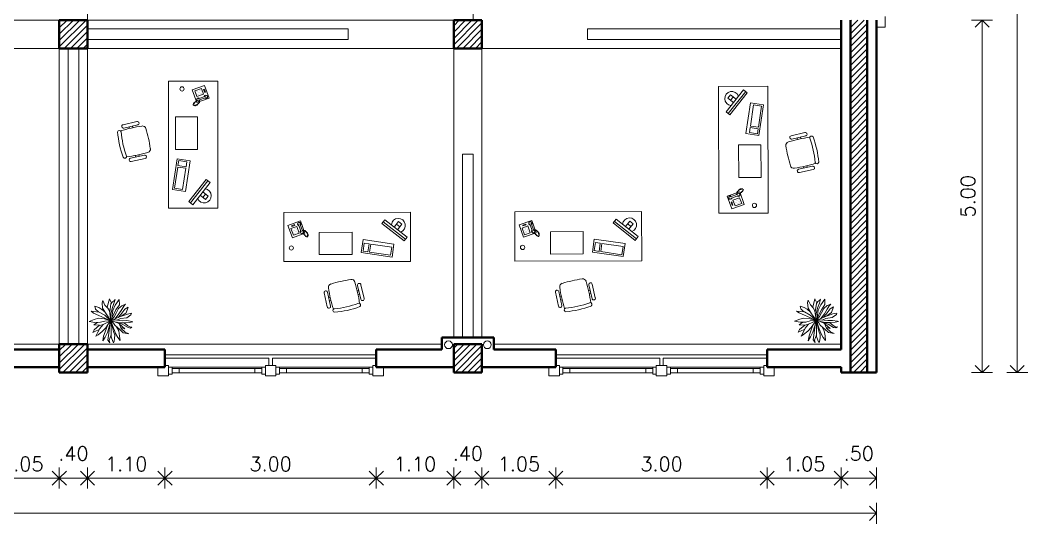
# Model space of a CAD drawing. Extents: x 1018 to 1352, y -109 to 184.
# Drawn here: x 1173.48 to 1187.78, y 111 to 118.15 of the extents above; entities that cross this region are included whole.
import ezdxf

# ---------------------------------------------------------------- set-up
doc = ezdxf.new("R2010")
doc.units = 0
doc.header["$LTSCALE"] = 0.5
doc.layers.get('0').update_dxf_attribs({"linetype": 'CONTINUOUS'})
doc.layers.get('Defpoints').update_dxf_attribs({"linetype": 'CONTINUOUS'})
for name, color, linetype, lineweight in [('Acotaciones', 9, 'CONTINUOUS', 9), ('Carpintería', 55, 'CONTINUOUS', 20), ('Detalles .05', 243, 'CONTINUOUS', 5), ('Detalles 01', 8, 'CONTINUOUS', 9), ('Equipamiento movil', 33, 'CONTINUOUS', 9), ('Muros corte', 7, 'CONTINUOUS', 40), ('Tratamiento pisos', 251, 'CONTINUOUS', 9), ('Vidrios', 147, 'CONTINUOUS', 13)]:
    doc.layers.add(name, color=color, linetype=linetype, lineweight=lineweight)
doc.styles.add('Texto 2 mm', font='simplex.shx', dxfattribs={"height": 0.2})
doc.dimstyles.new('Primera línea', dxfattribs={"dimscale": 0, "dimtxt": 0.2, "dimasz": 0.2, "dimexe": 0.15, "dimexo": 0, "dimgap": 0.1, "dimtad": 1, "dimzin": 4, "dimdsep": 46, "dimtxsty": 'Texto 2 mm', "dimblk": 'OPEN90', "dimcen": 2.5, "dimclrd": 256, "dimclre": 256, "dimclrt": 256, "dimadec": 0, "dimazin": 0, "dimtfac": 1, "dimtmove": 2, "dimatfit": 3, "dimldrblk": 'OPEN90', "dimfxl": 1, "dimtolj": 1, "dimtzin": 0, "dimlwd": -1, "dimlwe": -1, "dimarcsym": 0})
doc.dimstyles.new('Segunda línea', dxfattribs={"dimscale": 0, "dimtxt": 0.2, "dimasz": 0.2, "dimexe": 0.15, "dimexo": 0.5, "dimgap": 0.1, "dimtad": 1, "dimzin": 4, "dimdsep": 46, "dimtxsty": 'Texto 2 mm', "dimblk": 'OPEN90', "dimcen": 2.5, "dimclrd": 256, "dimclre": 256, "dimclrt": 256, "dimadec": 0, "dimazin": 0, "dimtfac": 1, "dimtmove": 2, "dimatfit": 3, "dimldrblk": 'OPEN90', "dimfxl": 1, "dimtolj": 1, "dimtzin": 0, "dimlwd": -1, "dimlwe": -1, "dimarcsym": 0})
pattern_1 = [(45, (127.78651, 46.86609), (-0.0449012806, 0.0449012806), [])]

# ---------------------------------------------------------------- blocks, each defined once
blk = doc.blocks.new('_Open90')
at = {"color": 0, "linetype": 'ByBlock', "lineweight": -2}
for p, q in [((0, 0), (-1, 0)), ((-0.5, 0.5), (0, 0)), ((0, 0), (-0.5, -0.5))]:
    blk.add_line(p, q, dxfattribs=at)
blk = doc.blocks.new('*D131')
at = {"layer": 'Acotaciones', "transparency": 16777216}
for p, q in [((1186.982, 118.146), (1187.282, 118.146)), ((1187.132, 113.346), (1187.132, 117.946)), ((1186.982, 113.146), (1187.282, 113.146))]:
    blk.add_line(p, q, dxfattribs=at)
at = {"layer": 'Defpoints', "color": 0, "transparency": 16777216}
for p in [(1186.982, 118.146), (1187.132, 118.146), (1186.982, 113.146)]:
    blk.add_point(p, dxfattribs=at)
at = {"layer": 'Acotaciones', "transparency": 16777216, "xscale": 0.2, "yscale": 0.2, "zscale": 0.2}
for p, rotation in [((1187.132, 118.146), 90), ((1187.132, 113.146), 270)]:
    blk.add_blockref('_Open90', p, dxfattribs=dict(at, rotation=rotation))
at = {"layer": 'Acotaciones', "transparency": 16777216, "insert": (1186.932, 115.646), "char_height": 0.2, "attachment_point": 5, "rotation": 90, "style": 'Texto 2 mm'}
blk.add_mtext('\\A1;5.00', dxfattribs=at)
blk = doc.blocks.new('*D134')
at = {"layer": 'Acotaciones', "transparency": 16777216}
for p, q in [((1187.482, 129.146), (1187.782, 129.146)), ((1187.632, 113.346), (1187.632, 128.946)), ((1187.482, 113.146), (1187.782, 113.146))]:
    blk.add_line(p, q, dxfattribs=at)
at = {"layer": 'Defpoints', "color": 0, "transparency": 16777216}
for p in [(1186.982, 129.146), (1187.632, 129.146), (1186.982, 113.146)]:
    blk.add_point(p, dxfattribs=at)
at = {"layer": 'Acotaciones', "transparency": 16777216, "xscale": 0.2, "yscale": 0.2, "zscale": 0.2}
for p, rotation in [((1187.632, 129.146), 90), ((1187.632, 113.146), 270)]:
    blk.add_blockref('_Open90', p, dxfattribs=dict(at, rotation=rotation))
at = {"layer": 'Acotaciones', "transparency": 16777216, "insert": (1187.432, 121.146), "char_height": 0.2, "attachment_point": 5, "rotation": 90, "style": 'Texto 2 mm'}
blk.add_mtext('\\A1;16.00', dxfattribs=at)
blk = doc.blocks.new('*D167')
at = {"layer": 'Acotaciones', "transparency": 16777216}
for p, q in [((1172.982, 111.796), (1172.982, 111.496)), ((1174.032, 111.796), (1174.032, 111.496)), ((1173.182, 111.646), (1173.832, 111.646))]:
    blk.add_line(p, q, dxfattribs=at)
at = {"layer": 'Defpoints', "color": 0, "transparency": 16777216}
for p in [(1172.982, 111.796), (1174.032, 111.796), (1174.032, 111.646)]:
    blk.add_point(p, dxfattribs=at)
at = {"layer": 'Acotaciones', "transparency": 16777216, "xscale": 0.2, "yscale": 0.2, "zscale": 0.2, "rotation": 180}
blk.add_blockref('_Open90', (1172.982, 111.646), dxfattribs=at)
at = {"layer": 'Acotaciones', "transparency": 16777216, "xscale": 0.2, "yscale": 0.2, "zscale": 0.2}
blk.add_blockref('_Open90', (1174.032, 111.646), dxfattribs=at)
at = {"layer": 'Acotaciones', "transparency": 16777216, "insert": (1173.507, 111.846), "char_height": 0.2, "attachment_point": 5, "style": 'Texto 2 mm'}
blk.add_mtext('\\A1;1.05', dxfattribs=at)
blk = doc.blocks.new('*D168')
at = {"layer": 'Acotaciones', "transparency": 16777216}
for p, q in [((1174.432, 111.796), (1174.432, 111.496)), ((1175.532, 111.796), (1175.532, 111.496)), ((1174.632, 111.646), (1175.332, 111.646))]:
    blk.add_line(p, q, dxfattribs=at)
at = {"layer": 'Defpoints', "color": 0, "transparency": 16777216}
for p in [(1174.432, 111.796), (1175.532, 111.796), (1175.532, 111.646)]:
    blk.add_point(p, dxfattribs=at)
at = {"layer": 'Acotaciones', "transparency": 16777216, "xscale": 0.2, "yscale": 0.2, "zscale": 0.2, "rotation": 180}
blk.add_blockref('_Open90', (1174.432, 111.646), dxfattribs=at)
at = {"layer": 'Acotaciones', "transparency": 16777216, "xscale": 0.2, "yscale": 0.2, "zscale": 0.2}
blk.add_blockref('_Open90', (1175.532, 111.646), dxfattribs=at)
at = {"layer": 'Acotaciones', "transparency": 16777216, "insert": (1174.982, 111.846), "char_height": 0.2, "attachment_point": 5, "style": 'Texto 2 mm'}
blk.add_mtext('\\A1;1.10', dxfattribs=at)
blk = doc.blocks.new('*D169')
at = {"layer": 'Acotaciones', "transparency": 16777216}
for p, q in [((1178.532, 111.796), (1178.532, 111.496)), ((1179.632, 111.796), (1179.632, 111.496)), ((1178.732, 111.646), (1179.432, 111.646))]:
    blk.add_line(p, q, dxfattribs=at)
at = {"layer": 'Defpoints', "color": 0, "transparency": 16777216}
for p in [(1178.532, 111.796), (1179.632, 111.796), (1179.632, 111.646)]:
    blk.add_point(p, dxfattribs=at)
at = {"layer": 'Acotaciones', "transparency": 16777216, "xscale": 0.2, "yscale": 0.2, "zscale": 0.2, "rotation": 180}
blk.add_blockref('_Open90', (1178.532, 111.646), dxfattribs=at)
at = {"layer": 'Acotaciones', "transparency": 16777216, "xscale": 0.2, "yscale": 0.2, "zscale": 0.2}
blk.add_blockref('_Open90', (1179.632, 111.646), dxfattribs=at)
at = {"layer": 'Acotaciones', "transparency": 16777216, "insert": (1179.082, 111.846), "char_height": 0.2, "attachment_point": 5, "style": 'Texto 2 mm'}
blk.add_mtext('\\A1;1.10', dxfattribs=at)
blk = doc.blocks.new('*D170')
at = {"layer": 'Acotaciones', "transparency": 16777216}
for p, q in [((1180.032, 111.796), (1180.032, 111.496)), ((1181.082, 111.796), (1181.082, 111.496)), ((1180.232, 111.646), (1180.882, 111.646))]:
    blk.add_line(p, q, dxfattribs=at)
at = {"layer": 'Defpoints', "color": 0, "transparency": 16777216}
for p in [(1180.032, 111.796), (1181.082, 111.796), (1181.082, 111.646)]:
    blk.add_point(p, dxfattribs=at)
at = {"layer": 'Acotaciones', "transparency": 16777216, "xscale": 0.2, "yscale": 0.2, "zscale": 0.2, "rotation": 180}
blk.add_blockref('_Open90', (1180.032, 111.646), dxfattribs=at)
at = {"layer": 'Acotaciones', "transparency": 16777216, "xscale": 0.2, "yscale": 0.2, "zscale": 0.2}
blk.add_blockref('_Open90', (1181.082, 111.646), dxfattribs=at)
at = {"layer": 'Acotaciones', "transparency": 16777216, "insert": (1180.557, 111.846), "char_height": 0.2, "attachment_point": 5, "style": 'Texto 2 mm'}
blk.add_mtext('\\A1;1.05', dxfattribs=at)
blk = doc.blocks.new('*D171')
at = {"layer": 'Acotaciones', "transparency": 16777216}
for p, q in [((1175.532, 111.796), (1175.532, 111.496)), ((1178.532, 111.796), (1178.532, 111.496)), ((1175.732, 111.646), (1178.332, 111.646))]:
    blk.add_line(p, q, dxfattribs=at)
at = {"layer": 'Defpoints', "color": 0, "transparency": 16777216}
for p in [(1175.532, 111.796), (1178.532, 111.796), (1178.532, 111.646)]:
    blk.add_point(p, dxfattribs=at)
at = {"layer": 'Acotaciones', "transparency": 16777216, "xscale": 0.2, "yscale": 0.2, "zscale": 0.2, "rotation": 180}
blk.add_blockref('_Open90', (1175.532, 111.646), dxfattribs=at)
at = {"layer": 'Acotaciones', "transparency": 16777216, "xscale": 0.2, "yscale": 0.2, "zscale": 0.2}
blk.add_blockref('_Open90', (1178.532, 111.646), dxfattribs=at)
at = {"layer": 'Acotaciones', "transparency": 16777216, "insert": (1177.032, 111.846), "char_height": 0.2, "attachment_point": 5, "style": 'Texto 2 mm'}
blk.add_mtext('\\A1;3.00', dxfattribs=at)
blk = doc.blocks.new('*D172')
at = {"layer": 'Acotaciones', "transparency": 16777216}
for p, q in [((1181.082, 111.796), (1181.082, 111.496)), ((1184.082, 111.796), (1184.082, 111.496)), ((1181.282, 111.646), (1183.882, 111.646))]:
    blk.add_line(p, q, dxfattribs=at)
at = {"layer": 'Defpoints', "color": 0, "transparency": 16777216}
for p in [(1181.082, 111.796), (1184.082, 111.796), (1184.082, 111.646)]:
    blk.add_point(p, dxfattribs=at)
at = {"layer": 'Acotaciones', "transparency": 16777216, "xscale": 0.2, "yscale": 0.2, "zscale": 0.2, "rotation": 180}
blk.add_blockref('_Open90', (1181.082, 111.646), dxfattribs=at)
at = {"layer": 'Acotaciones', "transparency": 16777216, "xscale": 0.2, "yscale": 0.2, "zscale": 0.2}
blk.add_blockref('_Open90', (1184.082, 111.646), dxfattribs=at)
at = {"layer": 'Acotaciones', "transparency": 16777216, "insert": (1182.582, 111.846), "char_height": 0.2, "attachment_point": 5, "style": 'Texto 2 mm'}
blk.add_mtext('\\A1;3.00', dxfattribs=at)
blk = doc.blocks.new('*D173')
at = {"layer": 'Acotaciones', "transparency": 16777216}
for p, q in [((1184.082, 111.796), (1184.082, 111.496)), ((1185.132, 111.796), (1185.132, 111.496)), ((1184.282, 111.646), (1184.932, 111.646))]:
    blk.add_line(p, q, dxfattribs=at)
at = {"layer": 'Defpoints', "color": 0, "transparency": 16777216}
for p in [(1184.082, 111.796), (1185.132, 111.796), (1185.132, 111.646)]:
    blk.add_point(p, dxfattribs=at)
at = {"layer": 'Acotaciones', "transparency": 16777216, "xscale": 0.2, "yscale": 0.2, "zscale": 0.2, "rotation": 180}
blk.add_blockref('_Open90', (1184.082, 111.646), dxfattribs=at)
at = {"layer": 'Acotaciones', "transparency": 16777216, "xscale": 0.2, "yscale": 0.2, "zscale": 0.2}
blk.add_blockref('_Open90', (1185.132, 111.646), dxfattribs=at)
at = {"layer": 'Acotaciones', "transparency": 16777216, "insert": (1184.607, 111.846), "char_height": 0.2, "attachment_point": 5, "style": 'Texto 2 mm'}
blk.add_mtext('\\A1;1.05', dxfattribs=at)
blk = doc.blocks.new('*D174')
at = {"layer": 'Acotaciones', "transparency": 16777216}
for p, q in [((1151.832, 111.296), (1151.832, 110.996)), ((1185.632, 111.296), (1185.632, 110.996)), ((1152.032, 111.146), (1185.432, 111.146))]:
    blk.add_line(p, q, dxfattribs=at)
at = {"layer": 'Defpoints', "color": 0, "transparency": 16777216}
for p in [(1151.832, 111.796), (1185.632, 111.796), (1185.632, 111.146)]:
    blk.add_point(p, dxfattribs=at)
at = {"layer": 'Acotaciones', "transparency": 16777216, "xscale": 0.2, "yscale": 0.2, "zscale": 0.2, "rotation": 180}
blk.add_blockref('_Open90', (1151.832, 111.146), dxfattribs=at)
at = {"layer": 'Acotaciones', "transparency": 16777216, "xscale": 0.2, "yscale": 0.2, "zscale": 0.2}
blk.add_blockref('_Open90', (1185.632, 111.146), dxfattribs=at)
at = {"layer": 'Acotaciones', "transparency": 16777216, "insert": (1168.732, 111.346), "char_height": 0.2, "attachment_point": 5, "style": 'Texto 2 mm'}
blk.add_mtext('\\A1;33.80', dxfattribs=at)
blk = doc.blocks.new('TELEFONO')
at = {"layer": 'Detalles .05'}
for p, q in [((0.139, 0.134), (-0.098, 0.134)), ((-0.098, 0.134), (-0.098, -0.099)), ((-0.071, 0.089), (-0.071, -0.055)), ((-0.043, 0.089), (-0.043, -0.055)), ((0.108, 0.063), (0, 0.063)), ((0, 0.063), (0, -0.063)), ((0.081, 0.108), (0.023, 0.108)), ((0.023, 0.108), (0.023, 0.094)), ((0.023, 0.094), (0.081, 0.094)), ((0.027, 0.041), (0.027, 0.041)), ((0.027, 0.014), (0.027, 0.014)), ((0.054, 0.041), (0.054, 0.041)), ((0.054, 0.014), (0.054, 0.014)), ((0.081, 0.094), (0.081, 0.108)), ((0.081, 0.041), (0.081, 0.041)), ((0.081, 0.014), (0.081, 0.014)), ((0.108, -0.063), (0.108, 0.063)), ((0.139, -0.099), (0.139, 0.134)), ((-0.129, -0.104), (-0.147, -0.11)), ((-0.129, -0.116), (-0.147, -0.121)), ((-0.129, -0.127), (-0.147, -0.133)), ((-0.129, -0.139), (-0.147, -0.145)), ((-0.124, -0.093), (-0.141, -0.098)), ((-0.124, -0.15), (-0.141, -0.156)), ((-0.118, -0.081), (-0.135, -0.087)), ((-0.118, -0.162), (-0.135, -0.168)), ((-0.112, -0.07), (-0.129, -0.075)), ((-0.106, -0.058), (-0.124, -0.064)), ((-0.104, -0.17), (-0.122, -0.176)), ((-0.101, -0.047), (-0.118, -0.052)), ((-0.089, -0.156), (-0.106, -0.162)), ((-0.083, -0.145), (-0.101, -0.15)), ((-0.098, -0.099), (0.139, -0.099)), ((-0.078, -0.133), (-0.095, -0.139)), ((-0.072, -0.121), (-0.089, -0.127)), ((-0.067, -0.083), (-0.078, -0.116)), ((0, -0.063), (0.108, -0.063)), ((0.027, -0.013), (0.027, -0.013)), ((0.027, -0.04), (0.027, -0.04)), ((0.054, -0.013), (0.054, -0.013)), ((0.054, -0.04), (0.054, -0.04)), ((0.081, -0.013), (0.081, -0.013)), ((0.081, -0.04), (0.081, -0.04))]:
    blk.add_line(p, q, dxfattribs=at)
for centre, start, end in [((-0.057, 0.089), 298.4915, 241.5085), ((-0.057, -0.055), 118.4915, 61.5085)]:
    blk.add_arc(centre, 0.0302, start, end, dxfattribs=at)
blk = doc.blocks.new('RECTANG')
for p, q in [((1, 1), (0, 1)), ((0, 1), (0, 0)), ((1, 0), (1, 1)), ((0, 0), (1, 0))]:
    blk.add_line(p, q)
blk = doc.blocks.new('KEYBOARD', base_point=(60, 294))
for p, xscale, yscale, zscale in [((60, 294), 19, 8, 19), ((61, 295), 13, 5, 13), ((75, 295), 3, 5, 3)]:
    blk.add_blockref('RECTANG', p, dxfattribs=dict(xscale=xscale, yscale=yscale, zscale=zscale))
blk = doc.blocks.new('Silla 1')
at = {"layer": 'Equipamiento movil'}
for p, q in [((-0.113, 0.266), (0.03, 0.409)), ((0.064, 0.375), (-0.079, 0.232)), ((0.01, 0.321), (0.027, 0.305)), ((-0.025, 0.286), (-0.009, 0.269)), ((0.232, -0.079), (0.375, 0.064)), ((0.409, 0.03), (0.266, -0.113)), ((0.305, 0.027), (0.321, 0.01)), ((0.269, -0.009), (0.286, -0.025))]:
    blk.add_line(p, q, dxfattribs=at)
for centre, radius, start, end in [((1.406, -1.127), 1.988, 130.2245, 139.1817), ((0.047, 0.392), 0.0242, 315, 135), ((0.147, 0.396), 0.0255, 61.3631, 224.3749), ((-0.654, -0.654), 1.296, 37.1584, 52.8416), ((-0.651, -0.651), 1.342, 37.131, 52.869), ((-0.096, 0.249), 0.0242, 135, 315), ((-0.061, 0.139), 0.0505, 139.1817, 220.8183), ((0.396, 0.147), 0.0255, 225.6251, 28.6369), ((1.406, 1.406), 1.988, 220.8183, 229.1817), ((-1.127, 1.406), 1.988, 310.8183, 319.7755), ((0.392, 0.047), 0.0242, 315, 135), ((0.139, -0.061), 0.0505, 229.1817, 310.8183), ((0.249, -0.096), 0.0242, 135, 315)]:
    blk.add_arc(centre, radius, start, end, dxfattribs=at)
blk = doc.blocks.new('Treei')
for p, q in [((-1.6, 5.41), (-2.01, 5.58)), ((-2.01, 5.58), (-1.8, 4.47)), ((0.01, 4.32), (0.22, 5.68)), ((0.22, 5.68), (0.34, 5.97)), ((0.34, 5.97), (0.52, 5.11)), ((1.81, 5.28), (1.78, 5.7)), ((1.78, 5.7), (2.06, 5.28)), ((-3.94, 3.46), (-4.45, 3.93)), ((-4.45, 3.93), (-4.03, 2.89)), ((-4.03, 2.89), (-3.28, 2.03)), ((-3.05, 2.89), (-3.94, 3.46)), ((-2.15, 4.1), (-3.71, 4.62)), ((-3.71, 4.62), (-3.16, 3.73)), ((-3.16, 3.73), (-1.67, 2.62)), ((-1.83, 2.15), (-3.05, 2.89)), ((-1.21, 2.79), (-2.15, 4.1)), ((-1.8, 4.47), (-1.02, 2.25)), ((-0.75, 4.27), (-1.6, 5.41)), ((-0.56, 2.57), (-0.75, 4.27)), ((-0.17, 1), (0.06, 3.09)), ((0.06, 3.09), (0.01, 4.32)), ((1.05, 3.19), (0.44, 1.74)), ((0.52, 5.11), (0.61, 3.71)), ((0.61, 3.71), (0.57, 2.38)), ((0.61, 3.58), (1.42, 4.57)), ((0.96, 2.25), (2.2, 3.73)), ((1.92, 4.62), (1.05, 3.19)), ((1.42, 4.57), (1.81, 5.28)), ((2.06, 5.28), (1.92, 4.62)), ((2.2, 3.73), (1.92, 2.62)), ((2.11, 2.72), (3.12, 3.85)), ((3.3, 3.31), (2.36, 2.28)), ((3.12, 3.85), (3.58, 4.84)), ((3.58, 4.84), (3.3, 3.31)), ((-4.76, 0.09), (-5.92, -0.48)), ((-5.51, 0.92), (-5.8, 1.09)), ((-5.8, 1.09), (-4.68, 0.77)), ((-5.76, 2.23), (-4.31, 2.25)), ((-4.26, 1.14), (-5.76, 2.23)), ((-5.12, 0.4), (-5.51, 0.92)), ((-4.61, -0.04), (-5.12, 0.4)), ((-4.68, 0.77), (-3.34, 0.26)), ((-4.31, 2.25), (-2.93, 1.32)), ((-2.77, 0.45), (-4.26, 1.14)), ((-3.34, 0.26), (-1.78, -0.09)), ((-3.28, 2.03), (-2.08, 1.39)), ((-2.93, 1.32), (-0.51, 0.11)), ((-0.77, 0.18), (-2.77, 0.45)), ((-2.08, 1.39), (-1.04, 0.82)), ((-0.51, 1.14), (-1.83, 2.15)), ((-1.67, 2.62), (-0.88, 1.91)), ((-1.04, 0.82), (0.03, -0.03)), ((-1.02, 2.25), (0.03, -0.03)), ((0.03, -0.03), (-0.77, 0.18)), ((-0.11, 1.56), (-0.56, 2.57)), ((0.03, -0.03), (-0.17, 1)), ((0.03, -0.03), (0.2, 0.77)), ((2.04, 0.65), (0.03, -0.03)), ((0.7, 0.63), (0.03, -0.03)), ((0.03, -0.03), (2.96, 0.63)), ((1.85, 0.03), (0.03, -0.03)), ((0.2, 0.77), (0.8, 2.18)), ((0.57, 2.38), (0.31, 1.05)), ((1.28, 1.02), (0.7, 0.63)), ((0.8, 2.18), (2.11, 2.72)), ((1.99, 1.81), (1.28, 1.02)), ((1.69, 1.48), (2.82, 2.08)), ((3.28, 0.01), (1.85, 0.03)), ((2.36, 2.28), (1.99, 1.81)), ((2.73, 0.9), (2.04, 0.65)), ((3.51, 1.17), (2.73, 0.9)), ((2.82, 2.08), (4.22, 2.33)), ((2.96, 0.63), (3.97, 1)), ((4.41, -0.01), (3.28, 0.01)), ((4.64, 1.81), (3.51, 1.17)), ((3.97, 1), (4.77, 0.95)), ((4.22, 2.33), (5.46, 2.47)), ((5.39, 0.4), (4.41, -0.01)), ((5.46, 2.47), (4.64, 1.81)), ((4.77, 0.95), (5.72, 0.8)), ((6.02, 0.65), (5.39, 0.4)), ((5.72, 0.8), (6.02, 0.65)), ((-5.92, -0.48), (-3.64, -1.03)), ((-4.26, -1.67), (-5.51, -2.28)), ((-5.51, -2.28), (-4.86, -2.48)), ((-4.86, -2.48), (-3.37, -2.31)), ((-2.36, -0.36), (-4.61, -0.04)), ((-3.44, -0.9), (-4.26, -1.67)), ((-3.05, -2.53), (-3.55, -3.37)), ((-2.65, -0.43), (-3.44, -0.9)), ((-3.37, -2.31), (-1.83, -1.37)), ((-2.28, -1.64), (-3.05, -2.53)), ((-1.34, -0.24), (-2.65, -0.43)), ((-1.46, -1.72), (-2.33, -3.24)), ((-1.83, -1.37), (0.03, -0.03)), ((-1.78, -0.09), (-0.95, -0.18)), ((0.03, -0.03), (-1.46, -1.72)), ((-1.39, -3.32), (0.03, -0.03)), ((0.03, -0.03), (-1.34, -0.24)), ((-0.47, -1.76), (-0.63, -3.46)), ((0.03, -0.03), (-0.47, -1.76)), ((0.11, -1.72), (0.03, -0.03)), ((0.03, -0.03), (1.07, -2.16)), ((1, -0.83), (0.03, -0.03)), ((3.21, -0.98), (0.03, -0.03)), ((0.45, -2.92), (0.11, -1.72)), ((1.97, -1.44), (1, -0.83)), ((1.3, -3.19), (1.03, -2.11)), ((1.07, -2.16), (2.15, -3.07)), ((4.06, -0.75), (1.24, -0.39)), ((1.31, -1.02), (3.1, -1.64)), ((2.93, -2.41), (1.97, -1.44)), ((3.85, -3.54), (2.93, -2.41)), ((3.1, -1.64), (4.24, -2.04)), ((4.47, -1.62), (3.21, -0.98)), ((3.92, 0), (5.37, -0.51)), ((5.3, -0.93), (4.06, -0.75)), ((4.24, -2.04), (5.56, -2.28)), ((5.56, -2.28), (4.47, -1.62)), ((6.02, -0.34), (5.3, -0.93)), ((5.37, -0.51), (6.02, -0.34)), ((-3.55, -3.37), (-3.92, -4.48)), ((-3.92, -4.48), (-3.16, -4.25)), ((-3.16, -4.25), (-2.38, -3.46)), ((-2.33, -3.24), (-2.56, -5.44)), ((-2.56, -5.44), (-2.06, -4.77)), ((-2.06, -4.77), (-1.39, -3.32)), ((-0.63, -3.46), (-0.35, -4.6)), ((-0.35, -4.6), (0.2, -6.03)), ((0.2, -6.03), (0.5, -4.43)), ((0.5, -4.43), (0.45, -2.92)), ((0.5, -3.74), (1.19, -4.72)), ((1.19, -4.72), (1.28, -3.19)), ((1.28, -3.19), (2.47, -4.62)), ((2.15, -3.07), (3.12, -3.59)), ((2.93, -4.4), (2.43, -3.22)), ((2.47, -4.62), (3.23, -5.02)), ((3.23, -5.02), (2.93, -4.4)), ((3.12, -3.59), (4.27, -4.18)), ((4.27, -4.18), (3.85, -3.54))]:
    blk.add_line(p, q)

msp = doc.modelspace()

# ---------------------------------------------------------------- hatches: boundary and pattern name
at = {"layer": 'Detalles 01'}
h = msp.add_hatch(dxfattribs=at)
h.set_pattern_fill('ANSI31,_O', color=256, scale=0.02)
h.set_pattern_definition(pattern_1)
h.paths.add_polyline_path([(1174.432, 118.146), (1174.032, 118.146), (1174.032, 117.746), (1174.432, 117.746)])
h = msp.add_hatch(dxfattribs=at)
h.set_pattern_fill('ANSI31,_O', color=256, scale=0.02)
h.set_pattern_definition(pattern_1)
h.paths.add_polyline_path([(1180.032, 118.146), (1179.632, 118.146), (1179.632, 117.746), (1180.032, 117.746)])
h = msp.add_hatch(dxfattribs=at)
h.set_pattern_fill('ANSI31,_O', color=256, scale=0.02)
h.set_pattern_definition(pattern_1)
h.paths.add_polyline_path([(1185.502, 118.146), (1185.262, 118.146), (1185.262, 113.146), (1185.502, 113.146)])
h = msp.add_hatch(dxfattribs=at)
h.set_pattern_fill('ANSI31,_O', color=256, scale=0.02)
h.set_pattern_definition(pattern_1)
h.paths.add_polyline_path([(1174.432, 113.146), (1174.432, 113.546), (1174.032, 113.546), (1174.032, 113.146)])
h = msp.add_hatch(dxfattribs=at)
h.set_pattern_fill('ANSI31,_O', color=256, scale=0.02)
h.set_pattern_definition(pattern_1)
h.paths.add_polyline_path([(1180.032, 113.146), (1180.032, 113.546), (1179.632, 113.546), (1179.632, 113.146)])

# ---------------------------------------------------------------- linework, layer by layer
at = {"layer": 'Acotaciones'}
for p, q in [((1174.032, 111.646), (1174.132, 111.746)), ((1174.432, 111.646), (1174.332, 111.746)), ((1179.632, 111.646), (1179.732, 111.746)), ((1180.032, 111.646), (1179.932, 111.746)), ((1185.132, 111.646), (1185.232, 111.746)), ((1185.632, 111.646), (1185.532, 111.746)), ((1185.632, 111.796), (1185.632, 111.496)), ((1174.032, 111.646), (1174.432, 111.646)), ((1174.132, 111.546), (1174.032, 111.646)), ((1174.332, 111.546), (1174.432, 111.646)), ((1179.632, 111.646), (1180.032, 111.646)), ((1179.732, 111.546), (1179.632, 111.646)), ((1179.932, 111.546), (1180.032, 111.646)), ((1185.132, 111.646), (1185.632, 111.646)), ((1185.232, 111.546), (1185.132, 111.646)), ((1185.532, 111.546), (1185.632, 111.646))]:
    msp.add_line(p, q, dxfattribs=at)
at = {"layer": 'Carpintería'}
for p, q in [((1185.757, 118.196), (1185.757, 118.046)), ((1185.757, 118.046), (1185.632, 118.046)), ((1175.432, 113.096), (1175.432, 113.221)), ((1175.582, 113.246), (1175.532, 113.246)), ((1175.582, 113.096), (1175.582, 113.246)), ((1175.632, 113.221), (1175.582, 113.221)), ((1175.632, 113.121), (1175.632, 113.221)), ((1175.632, 113.201), (1176.907, 113.201)), ((1175.732, 113.141), (1175.732, 113.201)), ((1176.807, 113.141), (1176.807, 113.201)), ((1176.907, 113.221), (1176.907, 113.121)), ((1176.907, 113.221), (1176.957, 113.221)), ((1177.107, 113.246), (1176.957, 113.246)), ((1176.957, 113.096), (1176.957, 113.246)), ((1177.107, 113.096), (1177.107, 113.246)), ((1177.157, 113.221), (1177.107, 113.221)), ((1177.157, 113.121), (1177.157, 113.221)), ((1177.157, 113.201), (1178.432, 113.201)), ((1177.257, 113.141), (1177.257, 113.201)), ((1178.332, 113.141), (1178.332, 113.201)), ((1178.432, 113.121), (1178.432, 113.221)), ((1178.432, 113.221), (1178.482, 113.221)), ((1178.482, 113.096), (1178.482, 113.246)), ((1178.482, 113.246), (1178.532, 113.246)), ((1178.632, 113.096), (1178.632, 113.221)), ((1180.982, 113.096), (1180.982, 113.221)), ((1181.132, 113.246), (1181.082, 113.246)), ((1181.132, 113.096), (1181.132, 113.246)), ((1181.182, 113.221), (1181.132, 113.221)), ((1181.182, 113.121), (1181.182, 113.221)), ((1181.182, 113.201), (1182.457, 113.201)), ((1181.282, 113.141), (1181.282, 113.201)), ((1182.357, 113.141), (1182.357, 113.201)), ((1182.457, 113.221), (1182.457, 113.121)), ((1182.457, 113.221), (1182.507, 113.221)), ((1182.657, 113.246), (1182.507, 113.246)), ((1182.507, 113.096), (1182.507, 113.246)), ((1182.657, 113.096), (1182.657, 113.246)), ((1182.707, 113.221), (1182.657, 113.221)), ((1182.707, 113.121), (1182.707, 113.221)), ((1182.707, 113.201), (1183.982, 113.201)), ((1182.807, 113.141), (1182.807, 113.201)), ((1183.882, 113.141), (1183.882, 113.201)), ((1183.982, 113.121), (1183.982, 113.221)), ((1183.982, 113.221), (1184.032, 113.221)), ((1184.032, 113.096), (1184.032, 113.246)), ((1184.032, 113.246), (1184.082, 113.246)), ((1184.182, 113.096), (1184.182, 113.221)), ((1175.582, 113.096), (1175.432, 113.096)), ((1175.582, 113.121), (1175.632, 113.121)), ((1175.632, 113.141), (1176.907, 113.141)), ((1176.957, 113.121), (1176.907, 113.121)), ((1177.107, 113.096), (1176.957, 113.096)), ((1177.107, 113.121), (1177.157, 113.121)), ((1177.157, 113.141), (1178.432, 113.141)), ((1178.482, 113.121), (1178.432, 113.121)), ((1178.482, 113.096), (1178.632, 113.096)), ((1181.132, 113.096), (1180.982, 113.096)), ((1181.132, 113.121), (1181.182, 113.121)), ((1181.182, 113.141), (1182.457, 113.141)), ((1182.507, 113.121), (1182.457, 113.121)), ((1182.657, 113.096), (1182.507, 113.096)), ((1182.657, 113.121), (1182.707, 113.121)), ((1182.707, 113.141), (1183.982, 113.141)), ((1184.032, 113.121), (1183.982, 113.121)), ((1184.032, 113.096), (1184.182, 113.096))]:
    msp.add_line(p, q, dxfattribs=at)
at = {"layer": 'Detalles 01'}
for p, q in [((1178.532, 113.396), (1175.532, 113.396)), ((1177.007, 113.346), (1175.532, 113.346)), ((1177.007, 113.246), (1177.007, 113.346)), ((1178.532, 113.346), (1177.057, 113.346)), ((1177.057, 113.246), (1177.057, 113.346)), ((1184.082, 113.396), (1181.082, 113.396)), ((1182.557, 113.346), (1181.082, 113.346)), ((1182.557, 113.246), (1182.557, 113.346)), ((1184.082, 113.346), (1182.607, 113.346)), ((1182.607, 113.246), (1182.607, 113.346)), ((1176.907, 113.221), (1175.632, 113.221)), ((1178.432, 113.221), (1177.157, 113.221)), ((1182.457, 113.221), (1181.182, 113.221)), ((1183.982, 113.221), (1182.707, 113.221))]:
    msp.add_line(p, q, dxfattribs=at)
for centre in [(1179.557, 113.538), (1180.108, 113.538)]:
    msp.add_circle(centre, 0.055, dxfattribs=at)
at = {"layer": 'Equipamiento movil'}
for p, q in [((1176.28, 117.279), (1175.58, 117.279)), ((1175.58, 117.279), (1175.58, 115.479)), ((1176.28, 115.479), (1176.28, 117.279)), ((1184.089, 117.208), (1183.389, 117.206)), ((1183.389, 117.206), (1183.395, 115.406)), ((1184.095, 115.408), (1184.089, 117.208)), ((1183.498, 116.844), (1183.744, 117.159)), ((1183.562, 117.085), (1183.525, 117.038)), ((1183.602, 116.978), (1183.525, 117.038)), ((1183.776, 117.134), (1183.529, 116.819)), ((1183.799, 117.116), (1183.553, 116.801)), ((1183.639, 117.025), (1183.562, 117.085)), ((1183.563, 117.008), (1183.6, 117.056)), ((1183.744, 117.159), (1183.799, 117.116)), ((1175.679, 116.309), (1175.679, 116.774)), ((1175.679, 116.774), (1175.995, 116.774)), ((1175.995, 116.774), (1175.995, 116.309)), ((1183.553, 116.801), (1183.498, 116.844)), ((1183.676, 116.377), (1183.993, 116.378)), ((1183.678, 115.911), (1183.676, 116.377)), ((1183.993, 116.378), (1183.994, 115.912)), ((1175.995, 116.309), (1175.679, 116.309)), ((1175.87, 115.57), (1176.117, 115.885)), ((1176.117, 115.885), (1176.172, 115.841)), ((1183.994, 115.912), (1183.678, 115.911)), ((1175.894, 115.552), (1176.141, 115.866)), ((1176.172, 115.841), (1175.925, 115.527)), ((1176.03, 115.661), (1176.107, 115.6)), ((1176.067, 115.708), (1176.144, 115.647)), ((1176.106, 115.677), (1176.069, 115.63)), ((1176.107, 115.6), (1176.144, 115.647)), ((1175.58, 115.479), (1176.28, 115.479)), ((1175.925, 115.527), (1175.87, 115.57)), ((1179.017, 115.422), (1177.217, 115.418)), ((1177.217, 115.418), (1177.218, 114.718)), ((1178.611, 115.258), (1178.654, 115.314)), ((1178.654, 115.314), (1178.969, 115.067)), ((1179.018, 114.722), (1179.017, 115.422)), ((1182.299, 115.43), (1180.499, 115.426)), ((1180.499, 115.426), (1180.5, 114.726)), ((1181.893, 115.267), (1181.937, 115.322)), ((1181.937, 115.322), (1182.251, 115.075)), ((1182.3, 114.73), (1182.299, 115.43)), ((1183.395, 115.406), (1184.095, 115.408)), ((1178.926, 115.012), (1178.611, 115.258)), ((1178.945, 115.035), (1178.63, 115.282)), ((1178.788, 115.209), (1178.849, 115.286)), ((1178.819, 115.248), (1178.866, 115.211)), ((1178.835, 115.172), (1178.896, 115.249)), ((1178.896, 115.249), (1178.849, 115.286)), ((1182.208, 115.02), (1181.893, 115.267)), ((1182.227, 115.044), (1181.912, 115.29)), ((1182.07, 115.217), (1182.131, 115.294)), ((1182.101, 115.256), (1182.148, 115.219)), ((1182.118, 115.18), (1182.178, 115.257)), ((1182.178, 115.257), (1182.131, 115.294)), ((1177.722, 115.134), (1178.188, 115.135)), ((1177.722, 114.818), (1177.722, 115.134)), ((1178.188, 115.135), (1178.188, 114.819)), ((1178.969, 115.067), (1178.926, 115.012)), ((1181.004, 115.143), (1181.47, 115.144)), ((1181.005, 114.826), (1181.004, 115.143)), ((1181.47, 115.144), (1181.47, 114.827)), ((1182.251, 115.075), (1182.208, 115.02)), ((1178.188, 114.819), (1177.722, 114.818)), ((1181.47, 114.827), (1181.005, 114.826)), ((1177.218, 114.718), (1179.018, 114.722)), ((1180.5, 114.726), (1182.3, 114.73))]:
    msp.add_line(p, q, dxfattribs=at)
for centre in [(1175.774, 117.17), (1183.901, 115.516), (1177.326, 114.912), (1180.609, 114.92)]:
    msp.add_circle(centre, 0.03, dxfattribs=at)
for centre, start, end in [((1183.579, 117.034), 19.8785, 264.1064), ((1176.09, 115.651), 199.6916, 83.9196), ((1178.845, 115.232), 289.8135, 174.0414), ((1182.127, 115.24), 289.8135, 174.0414)]:
    msp.add_arc(centre, 0.1, start, end, dxfattribs=at)
at = {"layer": 'Muros corte'}
for p, q in [((1174.432, 118.146), (1174.032, 118.146)), ((1174.032, 117.746), (1174.032, 118.146)), ((1174.432, 117.746), (1174.432, 118.146)), ((1180.032, 118.146), (1179.632, 118.146)), ((1179.632, 117.746), (1179.632, 118.146)), ((1180.032, 117.746), (1180.032, 118.146)), ((1185.132, 113.471), (1185.132, 118.146)), ((1185.262, 113.146), (1185.262, 118.146)), ((1185.502, 118.146), (1185.502, 113.146)), ((1185.632, 118.146), (1185.632, 113.146)), ((1174.432, 117.746), (1174.032, 117.746)), ((1180.032, 117.746), (1179.632, 117.746)), ((1180.202, 113.641), (1179.462, 113.641)), ((1179.462, 113.641), (1179.462, 113.471)), ((1180.202, 113.641), (1180.202, 113.471)), ((1174.032, 113.471), (1172.982, 113.471)), ((1174.432, 113.546), (1174.032, 113.546)), ((1174.032, 113.146), (1174.032, 113.546)), ((1174.432, 113.546), (1174.432, 113.146)), ((1175.532, 113.471), (1174.432, 113.471)), ((1175.532, 113.221), (1175.532, 113.471)), ((1179.462, 113.471), (1178.532, 113.471)), ((1178.532, 113.221), (1178.532, 113.471)), ((1180.032, 113.546), (1179.632, 113.546)), ((1179.632, 113.146), (1179.632, 113.546)), ((1180.032, 113.146), (1180.032, 113.546)), ((1181.082, 113.471), (1180.202, 113.471)), ((1181.082, 113.221), (1181.082, 113.471)), ((1185.132, 113.471), (1184.082, 113.471)), ((1184.082, 113.221), (1184.082, 113.471)), ((1174.032, 113.221), (1172.982, 113.221)), ((1175.532, 113.221), (1174.432, 113.221)), ((1179.632, 113.221), (1178.532, 113.221)), ((1181.082, 113.221), (1180.032, 113.221)), ((1185.132, 113.221), (1184.082, 113.221)), ((1185.132, 113.146), (1185.132, 113.221)), ((1174.432, 113.146), (1174.032, 113.146)), ((1180.032, 113.146), (1179.632, 113.146)), ((1185.632, 113.146), (1185.132, 113.146)), ((1185.457, 113.146), (1185.307, 113.146))]:
    msp.add_line(p, q, dxfattribs=at)
at = {"layer": 'Tratamiento pisos'}
for p, q in [((1174.432, 124.146), (1174.432, 118.146)), ((1171.532, 118.146), (1174.032, 118.146)), ((1179.632, 118.146), (1174.432, 118.146)), ((1171.532, 117.746), (1174.032, 117.746)), ((1174.032, 117.746), (1174.032, 113.546)), ((1174.432, 117.746), (1174.432, 113.546)), ((1179.632, 117.746), (1174.432, 117.746)), ((1179.632, 117.746), (1179.632, 113.641)), ((1180.032, 117.746), (1180.032, 113.641)), ((1180.032, 117.746), (1185.132, 117.746)), ((1174.032, 113.546), (1171.532, 113.546)), ((1174.432, 113.546), (1179.462, 113.546)), ((1180.202, 113.546), (1185.132, 113.546))]:
    msp.add_line(p, q, dxfattribs=at)
at = {"layer": 'Vidrios', "color": 7}
for p, q in [((1179.907, 118.146), (1179.907, 122.646)), ((1178.132, 118.021), (1174.432, 118.021)), ((1178.132, 117.871), (1178.132, 118.021)), ((1185.132, 118.021), (1181.531, 118.021)), ((1181.531, 118.021), (1181.531, 117.871)), ((1174.157, 117.746), (1174.157, 113.546)), ((1174.307, 113.546), (1174.307, 117.746)), ((1174.432, 117.871), (1178.132, 117.871)), ((1181.531, 117.871), (1185.131, 117.871)), ((1179.758, 116.246), (1179.757, 113.641)), ((1179.908, 116.246), (1179.758, 116.246)), ((1179.907, 113.64), (1179.908, 116.246))]:
    msp.add_line(p, q, dxfattribs=at)

# ---------------------------------------------------------------- block references
at = {"layer": 'Detalles .05'}
for name, p, xscale, yscale, zscale, rotation in [('TELEFONO', (1176.031, 117.077), -0.8, 0.8, 0.8, 289.5246331456692), ('TELEFONO', (1183.643, 115.608), -0.8, 0.8, 0.8, 109.7114592349841), ('TELEFONO', (1177.419, 115.169), -0.8, 0.8, 0.8, 19.64649499697358), ('TELEFONO', (1180.701, 115.177), -0.8, 0.8, 0.8, 19.64649499697358), ('Treei', (1174.767, 113.881), 0.05201508312000002, 0.05201508312000002, 0.05201508312000002, 270), ('Treei', (1184.782, 113.884), 0.05201508312000002, 0.05201508312000002, 0.05201508312000002, 270)]:
    msp.add_blockref(name, p, dxfattribs=dict(at, xscale=xscale, yscale=yscale, zscale=zscale, rotation=rotation))
at = {"layer": 'Equipamiento movil', "xscale": -0.02326153846132684, "zscale": 0.02326153846153847}
for p, yscale, rotation in [((1184.029, 116.945), 0.02326153846151868, 81.60879142225711), ((1175.641, 115.742), 0.02326153846151868, 261.4219653329422), ((1178.755, 114.782), 0.02326153846151869, 351.5438271842467), ((1182.037, 114.79), 0.02326153846151869, 351.5438271842467)]:
    msp.add_blockref('KEYBOARD', p, dxfattribs=dict(at, yscale=yscale, rotation=rotation))
at = {"layer": 'Equipamiento movil', "xscale": -1}
for p, rotation in [((1175.298, 116.468), 57.54609910571637), ((1184.374, 116.22), 237.7329251950313), ((1178.029, 114.438), 147.6679609570209), ((1181.312, 114.447), 147.6679609570209)]:
    msp.add_blockref('Silla 1', p, dxfattribs=dict(at, rotation=rotation))

# ---------------------------------------------------------------- texts
at = {"layer": 'Acotaciones', "char_height": 0.2, "attachment_point": 5, "style": 'Texto 2 mm'}
for s, insert in [('\\A1;.40', (1174.232, 111.995)), ('\\A1;.40', (1179.832, 111.995)), ('\\A1;.50', (1185.382, 111.996))]:
    msp.add_mtext(s, dxfattribs=dict(at, insert=insert))

# ---------------------------------------------------------------- dimensions: what is measured, and where the dimension line sits
at = {"layer": 'Acotaciones'}
for base, p2, dimstyle, picture, middle in [((1187.632, 129.146), (1186.982, 129.146), 'Segunda línea', '*D134', (1187.432, 121.146)), ((1187.132, 118.146), (1186.982, 118.146), 'Primera línea', '*D131', (1186.932, 115.646))]:
    dim = msp.add_linear_dim(base=base, p1=(1186.982, 113.146), p2=p2, angle=90, dimstyle=dimstyle, override={"dimscale": 1}, dxfattribs=at)
    dim.commit()
    dim.dimension.update_dxf_attribs({"geometry": picture, "text_midpoint": middle})
for base, p1, p2, dimstyle, picture, middle in [((1174.032, 111.646), (1172.982, 111.796), (1174.032, 111.796), 'Primera línea', '*D167', (1173.507, 111.846)), ((1175.532, 111.646), (1174.432, 111.796), (1175.532, 111.796), 'Primera línea', '*D168', (1174.982, 111.846)), ((1178.532, 111.646), (1175.532, 111.796), (1178.532, 111.796), 'Primera línea', '*D171', (1177.032, 111.846)), ((1179.632, 111.646), (1178.532, 111.796), (1179.632, 111.796), 'Primera línea', '*D169', (1179.082, 111.846)), ((1181.082, 111.646), (1180.032, 111.796), (1181.082, 111.796), 'Primera línea', '*D170', (1180.557, 111.846)), ((1184.082, 111.646), (1181.082, 111.796), (1184.082, 111.796), 'Primera línea', '*D172', (1182.582, 111.846)), ((1185.132, 111.646), (1184.082, 111.796), (1185.132, 111.796), 'Primera línea', '*D173', (1184.607, 111.846)), ((1185.632, 111.146), (1151.832, 111.796), (1185.632, 111.796), 'Segunda línea', '*D174', (1168.732, 111.346))]:
    dim = msp.add_linear_dim(base=base, p1=p1, p2=p2, dimstyle=dimstyle, override={"dimscale": 1}, dxfattribs=at)
    dim.commit()
    dim.dimension.update_dxf_attribs({"geometry": picture, "text_midpoint": middle})

doc.saveas('drawing.dxf')
